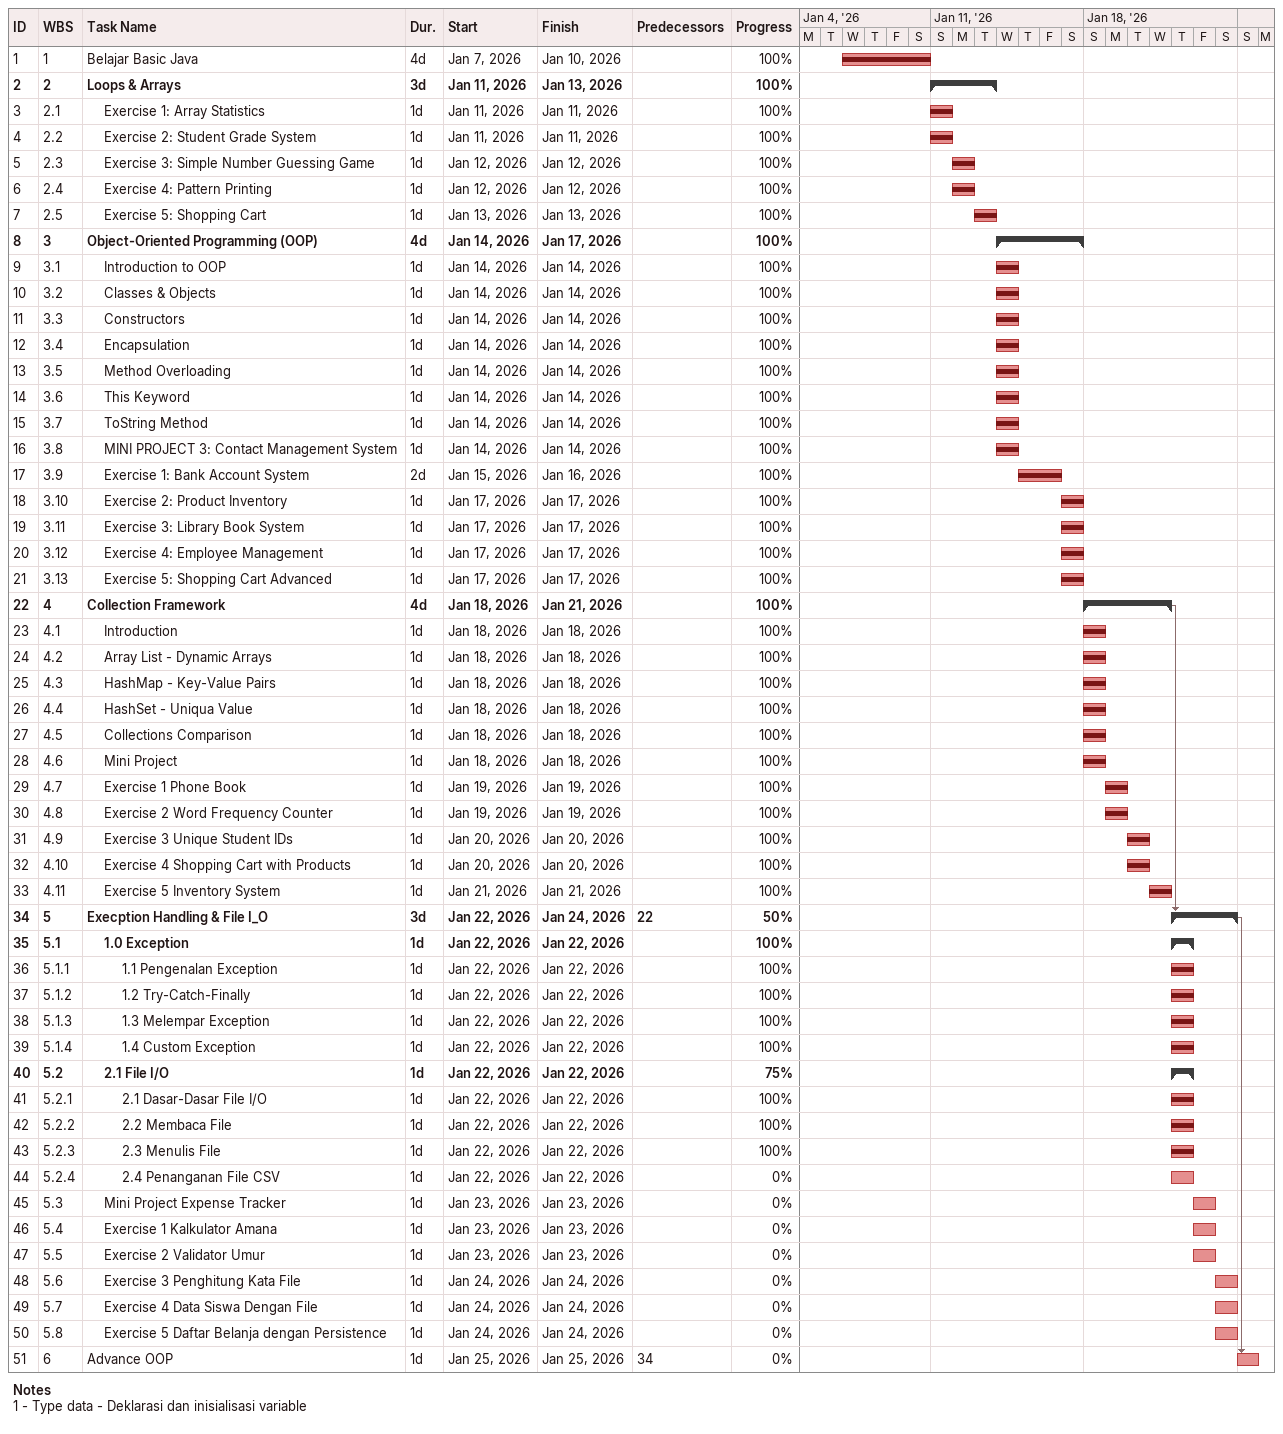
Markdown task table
| ID | WBS | Task | Duration | Start | Finish | Predecessors | % complete |
|---|---|---|---|---|---|---|---|
| 1 | 1 | Belajar Basic Java | 4d | 2026-01-07 | 2026-01-10 |  | 100 |
| 2 | 2 | **Loops & Arrays** | 3d | 2026-01-11 | 2026-01-13 |  | 100 |
| 3 | 2.1 | Exercise 1: Array Statistics | 1d | 2026-01-11 | 2026-01-11 |  | 100 |
| 4 | 2.2 | Exercise 2: Student Grade System | 1d | 2026-01-11 | 2026-01-11 |  | 100 |
| 5 | 2.3 | Exercise 3: Simple Number Guessing Game | 1d | 2026-01-12 | 2026-01-12 |  | 100 |
| 6 | 2.4 | Exercise 4: Pattern Printing | 1d | 2026-01-12 | 2026-01-12 |  | 100 |
| 7 | 2.5 | Exercise 5: Shopping Cart | 1d | 2026-01-13 | 2026-01-13 |  | 100 |
| 8 | 3 | **Object-Oriented Programming (OOP)** | 4d | 2026-01-14 | 2026-01-17 |  | 100 |
| 9 | 3.1 | Introduction to OOP | 1d | 2026-01-14 | 2026-01-14 |  | 100 |
| 10 | 3.2 | Classes & Objects | 1d | 2026-01-14 | 2026-01-14 |  | 100 |
| 11 | 3.3 | Constructors | 1d | 2026-01-14 | 2026-01-14 |  | 100 |
| 12 | 3.4 | Encapsulation | 1d | 2026-01-14 | 2026-01-14 |  | 100 |
| 13 | 3.5 | Method Overloading | 1d | 2026-01-14 | 2026-01-14 |  | 100 |
| 14 | 3.6 | This Keyword | 1d | 2026-01-14 | 2026-01-14 |  | 100 |
| 15 | 3.7 | ToString Method | 1d | 2026-01-14 | 2026-01-14 |  | 100 |
| 16 | 3.8 | MINI PROJECT 3: Contact Management System | 1d | 2026-01-14 | 2026-01-14 |  | 100 |
| 17 | 3.9 | Exercise 1: Bank Account System | 2d | 2026-01-15 | 2026-01-16 |  | 100 |
| 18 | 3.10 | Exercise 2: Product Inventory | 1d | 2026-01-17 | 2026-01-17 |  | 100 |
| 19 | 3.11 | Exercise 3: Library Book System | 1d | 2026-01-17 | 2026-01-17 |  | 100 |
| 20 | 3.12 | Exercise 4: Employee Management | 1d | 2026-01-17 | 2026-01-17 |  | 100 |
| 21 | 3.13 | Exercise 5: Shopping Cart Advanced | 1d | 2026-01-17 | 2026-01-17 |  | 100 |
| 22 | 4 | **Collection Framework** | 4d | 2026-01-18 | 2026-01-21 |  | 100 |
| 23 | 4.1 | Introduction | 1d | 2026-01-18 | 2026-01-18 |  | 100 |
| 24 | 4.2 | Array List - Dynamic Arrays | 1d | 2026-01-18 | 2026-01-18 |  | 100 |
| 25 | 4.3 | HashMap - Key-Value Pairs | 1d | 2026-01-18 | 2026-01-18 |  | 100 |
| 26 | 4.4 | HashSet - Uniqua Value | 1d | 2026-01-18 | 2026-01-18 |  | 100 |
| 27 | 4.5 | Collections Comparison | 1d | 2026-01-18 | 2026-01-18 |  | 100 |
| 28 | 4.6 | Mini Project | 1d | 2026-01-18 | 2026-01-18 |  | 100 |
| 29 | 4.7 | Exercise 1 Phone Book | 1d | 2026-01-19 | 2026-01-19 |  | 100 |
| 30 | 4.8 | Exercise 2 Word Frequency Counter | 1d | 2026-01-19 | 2026-01-19 |  | 100 |
| 31 | 4.9 | Exercise 3 Unique Student IDs | 1d | 2026-01-20 | 2026-01-20 |  | 100 |
| 32 | 4.10 | Exercise 4 Shopping Cart with Products | 1d | 2026-01-20 | 2026-01-20 |  | 100 |
| 33 | 4.11 | Exercise 5 Inventory System | 1d | 2026-01-21 | 2026-01-21 |  | 100 |
| 34 | 5 | **Execption Handling & File I_O** | 3d | 2026-01-22 | 2026-01-24 | 22 | 50 |
| 35 | 5.1 | **1.0 Exception** | 1d | 2026-01-22 | 2026-01-22 |  | 100 |
| 36 | 5.1.1 | 1.1 Pengenalan Exception | 1d | 2026-01-22 | 2026-01-22 |  | 100 |
| 37 | 5.1.2 | 1.2 Try-Catch-Finally | 1d | 2026-01-22 | 2026-01-22 |  | 100 |
| 38 | 5.1.3 | 1.3 Melempar Exception | 1d | 2026-01-22 | 2026-01-22 |  | 100 |
| 39 | 5.1.4 | 1.4 Custom Exception | 1d | 2026-01-22 | 2026-01-22 |  | 100 |
| 40 | 5.2 | **2.1 File I/O** | 1d | 2026-01-22 | 2026-01-22 |  | 75 |
| 41 | 5.2.1 | 2.1 Dasar-Dasar File I/O | 1d | 2026-01-22 | 2026-01-22 |  | 100 |
| 42 | 5.2.2 | 2.2 Membaca File | 1d | 2026-01-22 | 2026-01-22 |  | 100 |
| 43 | 5.2.3 | 2.3 Menulis File | 1d | 2026-01-22 | 2026-01-22 |  | 100 |
| 44 | 5.2.4 | 2.4 Penanganan File CSV | 1d | 2026-01-22 | 2026-01-22 |  | 0 |
| 45 | 5.3 | Mini Project Expense Tracker | 1d | 2026-01-23 | 2026-01-23 |  | 0 |
| 46 | 5.4 | Exercise 1 Kalkulator Amana | 1d | 2026-01-23 | 2026-01-23 |  | 0 |
| 47 | 5.5 | Exercise 2 Validator Umur | 1d | 2026-01-23 | 2026-01-23 |  | 0 |
| 48 | 5.6 | Exercise 3 Penghitung Kata File | 1d | 2026-01-24 | 2026-01-24 |  | 0 |
| 49 | 5.7 | Exercise 4 Data Siswa Dengan File | 1d | 2026-01-24 | 2026-01-24 |  | 0 |
| 50 | 5.8 | Exercise 5 Daftar Belanja dengan Persistence | 1d | 2026-01-24 | 2026-01-24 |  | 0 |
| 51 | 6 | Advance OOP | 1d | 2026-01-25 | 2026-01-25 | 34 | 0 |

Notes
- 1: - Type data - Deklarasi dan inisialisasi variable
